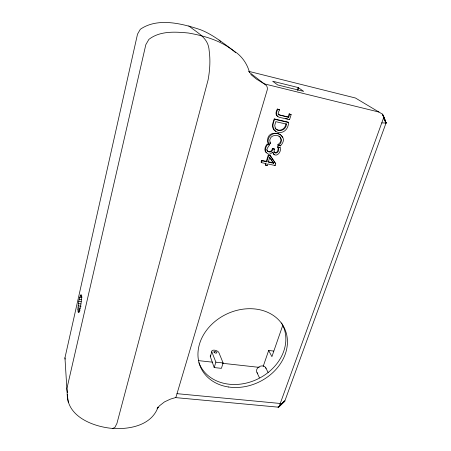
<?xml version="1.0" encoding="UTF-8"?>
<svg xmlns="http://www.w3.org/2000/svg" width="451" height="451" viewBox="0 0 451 451"><rect width="100%" height="100%" fill="white"/><g stroke="black" fill="none" stroke-linecap="round" stroke-linejoin="round"><path stroke-width="0.68" d="M77.905 309.781C78.322 304.724 78.401 299.103 80.966 294.65L81.259 294.892C81.704 300.682 81.073 307.182 78.412 312.34L77.905 309.781L80.255 310.079M249.533 72.476C247.531 64.983 243.315 58.269 237.299 53.342C225.32 44.982 214.174 35.031 200.391 29.687C181.984 23.542 157.619 17.301 140.312 29.287L137.51 34.158L64.955 357.823L67.222 394.304C67.306 416.995 93.701 426.849 112.739 428.45C130.051 429.51 151.553 425.349 158.115 407.022L157.1 408.764L159.53 405.753L164.514 401.88L170.467 399.107L175.484 397.602L278.391 407.18L279.084 406.689L383.497 118.117L383.547 116.296L382.341 114.086L355.427 97.997L248.456 71.264M266.332 161.334L261.603 160.342L261.05 162.157L261.484 162.653L266.22 163.64L265.707 165.308L267.178 165.613L267.691 163.944L275.195 165.506L275.736 163.781L270.188 155.516L268.249 155.105L266.332 161.334L266.778 161.824L268.7 155.584L268.249 155.105M274.247 118.912L274.715 119.329C266.896 134.313 287.473 138.13 288.657 122.542L288.161 122.12L274.247 118.912C272.646 122.875 270.916 129.042 275.916 131.399M261.484 162.653L262.037 160.832L261.603 160.342M279.084 109.576L277.337 109.046C276.023 111.262 274.907 115.214 277.923 116.589M279.118 109.463L279.603 109.864L278.425 112.113L278.177 113.624L278.848 114.87L288.696 117.373L289.666 114.255L289.17 113.849L288.2 116.961L288.696 117.373M269.1 144.619L267.178 144.061C265.216 146.333 263.508 150.572 266.445 152.788M269.14 144.489C270.002 146.135 265.566 148.351 267.33 150.809M278.143 145.464C283.386 142.978 281.937 135.018 275.77 135.509C273.407 135.277 270.831 136.574 270.155 138.959C268.407 140.864 273.064 145.487 268.384 143.339L267.933 142.877C264.455 126.466 292.451 133.507 280.347 145.949L277.675 145.002L280.212 142.415L281.052 140.058L280.432 137.482L278.955 136.14M265.774 163.144L265.261 164.812L265.707 165.308M272.59 152.432C275.183 158.837 281.982 152.399 280.184 147.669L277.771 146.784L278.199 147.364C281.108 152.506 272.308 156.243 274.433 149.112L272.438 148.311C272.286 150.735 269.794 152.703 267.606 151.113M272.438 148.311L272.894 148.779C272.94 152.539 267.793 153.329 266.665 149.817M273.774 149.27L273.971 148.644M210.324 356.594L211.807 351.819A3.777 1.843 17.7 0 1 214.529 350.185A3.777 1.843 17.7 0 1 218.898 352.643L223.127 362.97L221.418 368.349L214.191 367.565L210.324 356.594A3.766 1.86 17.7 0 1 210.797 355.247M278.199 147.364L277.771 146.784M275.758 128.885C280.02 132.295 285.641 128.676 285.979 123.692L286.464 124.121C286.278 130.006 278.577 133.107 274.975 128.033M297.356 90.042L298.134 87.545L272.68 81.231L277.737 84.957L303.67 91.361L298.134 87.545M297.846 90.386L298.63 87.889M277.337 109.046L277.816 109.446C276.175 111.831 275.476 116.572 279.242 117.283L289.553 119.667L291.143 114.605L289.17 113.849M214.191 367.565L215.882 362.17L211.807 351.819M263.187 366.426L268.666 350.466L273.763 351.075M282.721 325.464L271.902 356.651L268.666 350.466M278.774 407.061L284.818 401.052L386.045 123.005L383.299 115.428M269.597 144.951L267.629 144.523C265.38 146.896 263.852 151.97 267.635 153.69C270.532 156.362 273.317 149.067 273.486 153.904M279.084 406.689L284.818 401.052L283.713 401.762M283.256 402.253L284.818 401.052L278.391 407.18L277.968 407.039M280.077 405.195L284.818 401.052M175.484 397.602L176.003 397.066L267.263 89.834L267.398 87.922L266.626 85.713L249.42 72.369M112.739 428.45L114.892 427.396L116.927 423.444L208.058 80.047C209.867 70.345 210.521 60.411 209.157 50.608C208.373 37.709 197.814 33.267 188.8 25.899M381.76 122.903L386.045 123.005L383.547 116.296M177.012 393.672L280.246 403.47M215.882 362.17L223.127 362.97M198.649 360.637L212.579 362.187M222.326 363.269L259.246 367.368M77.961 311.167L79.726 311.393M78.13 312.047L79.314 312.193M78.147 305.863L81.079 306.24M77.967 307.971L80.312 308.27M78.801 301.336L81.141 301.646M78.435 303.602L80.774 303.906M79.692 297.372L82.037 297.683M79.235 299.21L81.575 299.52M80.16 295.935L81.919 296.172M267.809 161.644L273.154 162.76L273.605 163.251L268.255 162.135L269.721 157.382L273.605 163.251M262.037 160.832L266.778 161.824M268.7 155.584L270.639 155.995M278.239 147.246L280.184 147.669M272.894 148.779L274.433 149.112M286.464 124.121L275.719 121.657L274.76 125.463L275.443 128.467M274.715 119.329L288.657 122.542M288.2 116.961L280.071 115.067L278.019 114.142M285.63 118.455L287.687 118.934M289.666 114.255L291.143 114.605M277.816 109.446L279.603 109.864M378.908 112.04L264.213 83.841L256.506 79.122L250.756 74.415M273.774 154.203L274.777 154.62M280.635 134.849C274.715 130.491 266.208 136.264 268.384 143.339M289.057 119.25L289.553 119.667M279.879 145.487L280.347 145.949M277.72 144.85L278.188 145.312M219.101 40.1L220.584 41.571M235.67 52.682C222.636 41.08 205.137 35.905 188.242 32.996C175.039 31.756 159.975 30.764 148.886 39.389L145.836 44.643L66.872 388.7L67.464 392.714M270.634 143.672L269.845 142.493M267.178 144.061L267.629 144.523M273.937 151.914C276.807 154.648 279.197 149.32 277.731 146.896M275.736 163.781L270.188 155.516M274.738 165.01L275.195 165.506M266.738 165.117L267.178 165.613M281.187 135.238L282.501 137.369M269.659 157.484L273.154 162.76M383.497 118.117L386.045 123.005L382.888 114.678M265.616 367.503L268.108 372.515M257.047 372.723L259.443 377.786M383.615 117.209L386.045 123.005L383.581 116.753M382.341 114.086L383.401 116.634M383.931 117.908L386.045 123.005M64.955 357.823L65.141 359.103M67.222 394.304L68.343 402.484M281.492 322.961A45.946 37.495 -25.7 0 1 257.628 379.077A45.946 37.495 -25.7 0 1 198.908 362.689M257.775 373.49A5.029 4.003 -26.5 0 1 259.077 366.776A5.029 4.003 -26.5 0 1 266.051 368.456M228.595 387.003A46.239 37.642 -25.7 0 0 286.52 334.078A46.239 37.642 -25.7 0 0 212.968 323.215A46.239 37.642 -25.7 0 0 228.595 387.003M214.253 352.513A1.573 0.767 17.7 0 0 216.807 352.806A1.573 0.767 17.7 0 0 215.009 351.374A1.573 0.767 17.7 0 0 214.253 352.513"/></g></svg>
